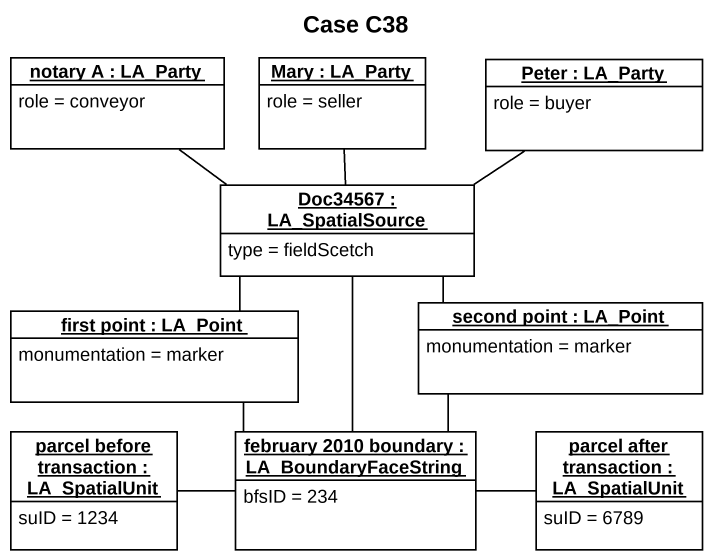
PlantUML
@startuml
title Case C38
hide circle
hide empty members
object "notary A : LA_Party" as notary_A #FFFFFF {
  role = conveyor
}
object "Mary : LA_Party" as Mary #FFFFFF {
  role = seller
}
object "Peter : LA_Party" as Peter #FFFFFF {
  role = buyer
}
object "Doc34567 : LA_SpatialSource" as Doc34567 #FFFFFF {
  type = fieldScetch
}
object "first point : LA_Point" as first_point #FFFFFF {
  monumentation = marker
}
object "second point : LA_Point" as second_point #FFFFFF {
  monumentation = marker
}
object "parcel before transaction : LA_SpatialUnit" as parcel_before_transaction #FFFFFF {
  suID = 1234
}
object "february 2010 boundary : LA_BoundaryFaceString" as february_2010_boundary #FFFFFF {
  bfsID = 234
}
object "parcel after transaction : LA_SpatialUnit" as parcel_after_transaction #FFFFFF {
  suID = 6789
}
notary_A -right- Doc34567
Mary -- Doc34567
Peter -left- Doc34567
Doc34567 -- first_point
Doc34567 -right- second_point
Doc34567 -- february_2010_boundary
first_point -- february_2010_boundary
second_point -- february_2010_boundary
february_2010_boundary -left- parcel_before_transaction
february_2010_boundary -right- parcel_after_transaction
@enduml
